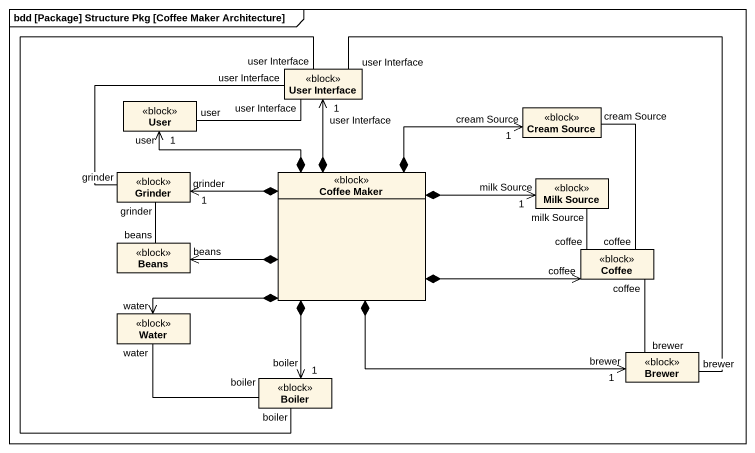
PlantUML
@startuml
mainframe bdd [Package] Structure Pkg [Coffee Maker Architecture]
hide circle
hide empty members
class "User Interface" as User_Interface <<block>>
class User <<block>>
class "Cream Source" as Cream_Source <<block>>
class Grinder <<block>>
class "Coffee Maker" as Coffee_Maker <<block>>
class "Milk Source" as Milk_Source <<block>>
class Beans <<block>>
class Coffee <<block>>
class Water <<block>>
class Brewer <<block>>
class Boiler <<block>>
User_Interface "user Interface" -- "grinder" Grinder
User_Interface "user Interface" -- "brewer" Brewer
User_Interface "user Interface" -- "boiler" Boiler
User "user" -right- "user Interface" User_Interface
Cream_Source "cream Source" -- "coffee" Coffee
Coffee_Maker *-up-> "user Interface\n1" User_Interface
Coffee_Maker *-up-> "user\n1" User
Coffee_Maker *-right-> "cream Source\n1" Cream_Source
Coffee_Maker *-left-> "grinder\n1" Grinder
Coffee_Maker *-right-> "milk Source\n1" Milk_Source
Coffee_Maker *-left-> "beans" Beans
Coffee_Maker *-right-> "coffee" Coffee
Coffee_Maker *-left-> "water" Water
Coffee_Maker *-right-> "brewer\n1" Brewer
Coffee_Maker *--> "boiler\n1" Boiler
Milk_Source "milk Source" -- "coffee" Coffee
Beans "beans" -up- "grinder" Grinder
Coffee "coffee" -- "brewer" Brewer
Water "water" -right- "boiler" Boiler
@enduml
